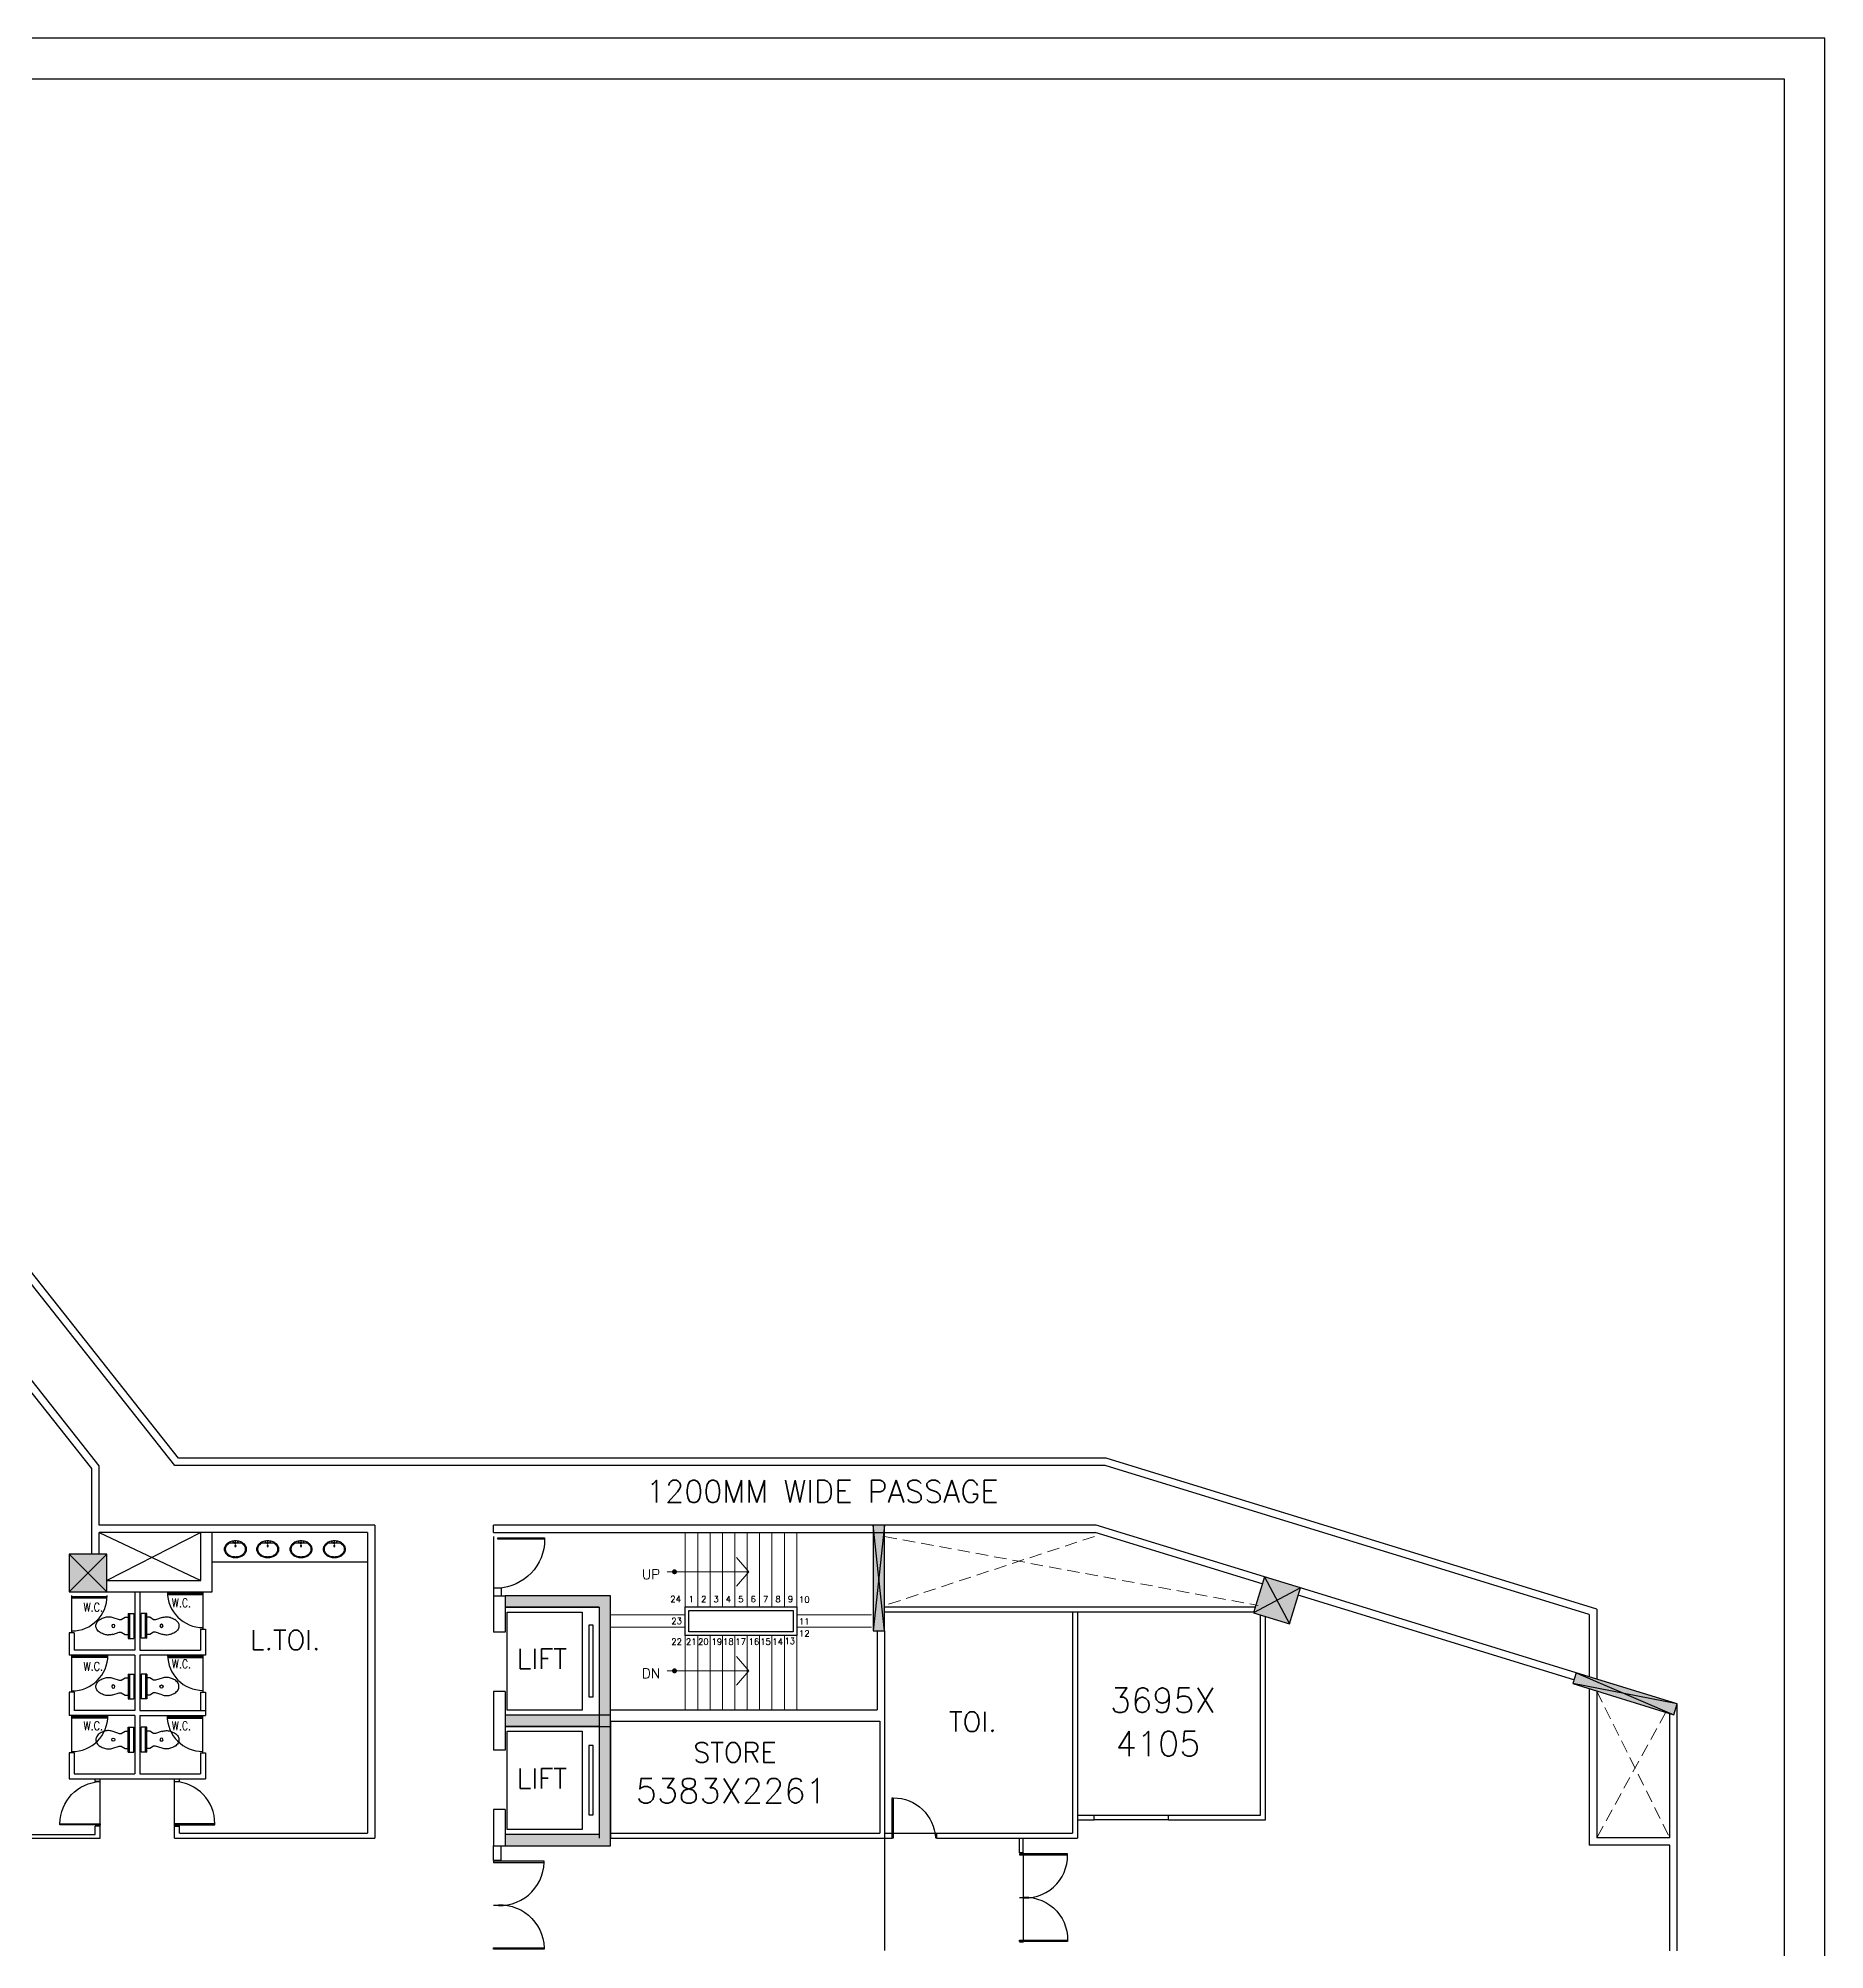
# Model space of a CAD drawing. Extents: x -14054 to 906348, y -36965 to 188562.
# Drawn here: x 623013 to 659080, y 101385 to 139976 of the extents above; entities that cross this region are included whole.
import ezdxf

# ---------------------------------------------------------------- set-up
doc = ezdxf.new("R2010")
doc.units = 0
doc.header["$LTSCALE"] = 1000
doc.header["$MEASUREMENT"] = 0
doc.linetypes.add('HIDDEN', pattern=[0.375, 0.25, -0.125])
doc.layers.get('0').update_dxf_attribs({"linetype": 'CONTINUOUS'})
for name, color, linetype in [('BOR', 5, 'CONTINUOUS'), ('COL', 5, 'CONTINUOUS'), ('DOOR', 6, 'CONTINUOUS'), ('FUR', 1, 'CONTINUOUS'), ('PLUMP', 7, 'CONTINUOUS'), ('SOLID', 252, 'CONTINUOUS')]:
    doc.layers.add(name, color=color, linetype=linetype)
for name, color, linetype, lineweight in [('HIDDEN', 7, 'HIDDEN', 15), ('STAIR', 4, 'CONTINUOUS', 15), ('TEXT', 3, 'CONTINUOUS', 15), ('WALL', 2, 'CONTINUOUS', 30), ('WIN', 6, 'CONTINUOUS', 9)]:
    doc.layers.add(name, color=color, linetype=linetype, lineweight=lineweight)
doc.styles.add('ROMAN', font='ROMANS')
doc.styles.add('ROMANS', font='ROMANS.shx', dxfattribs={"height": 350})

# ---------------------------------------------------------------- blocks, each defined once
blk = doc.blocks.new('ORISA')
for p, q in [((-129.6, -55), (-129.6, -75)), ((-125.1, -55), (-129.6, -55)), ((-126.1, -55), (-126.1, -75)), ((-125.1, -55), (-125.1, -75)), ((-122.6, -58), (-125.1, -58)), ((-119.5, -59.9), (-122.6, -58)), ((-117.9, -59.9), (-119.5, -59.9)), ((-112.7, -58.1), (-117.9, -59.9)), ((-125.1, -75), (-129.6, -75)), ((-122.6, -72), (-125.1, -72)), ((-119.5, -70), (-122.6, -72)), ((-117.9, -70), (-119.5, -70)), ((-112.7, -71.8), (-117.9, -70))]:
    blk.add_line(p, q)
blk.add_circle((-113.1, -65), 1.27)
for centre, radius, start, end in [((-109.3, -68.1), 10.5, 90.0145, 108.8498), ((-109.3, -68.1), 10.5, 71.1791, 90.0145), ((-109.4, -70.9), 13.2, 58.2306, 75.0518), ((-108.8, -68.9), 11.3, 36.0755, 55.3785), ((-109.3, -61.8), 10.5, 251.1791, 270.0145), ((-108.8, -64.3), 8.05, 266.239, 288.8498), ((-109.9, -58.4), 14, 285.2592, 302.3683), ((-108.8, -61), 11.3, 304.6504, 323.9534), ((-105, -65), 5.93, 0.0145, 26.7156), ((-105, -65), 5.93, 333.3133, 0.0145)]:
    blk.add_arc(centre, radius, start, end)
blk = doc.blocks.new('BASIN')
at = {"layer": 'FUR'}
for p, q in [((4.8, 0.1), (6.8, 0.4)), ((4.8, -0.3), (4.8, 0.1)), ((5.6, 6.3), (5.6, 0.2)), ((6.8, 0.4), (6.8, -0.6)), ((4.8, -0.3), (6.8, -0.6)), ((5.6, -0.4), (5.6, -6.5))]:
    blk.add_line(p, q, dxfattribs=at)
blk.add_lwpolyline([(-9.9, -0.1, -0.075445), (-9.2, 4.7, -0.085783), (-7.3, 8.4, -0.10607), (-4.2, 11.1, -0.126822), (-0.9, 11.9, -0.126822), (2.4, 11.1, -0.10607), (5.4, 8.4, -0.085783), (7.4, 4.7, -0.075445), (8.1, -0.1, -0.075445), (7.4, -4.8, -0.085783), (5.4, -8.6, -0.10607), (2.4, -11.2, -0.126822), (-0.9, -12.1, -0.126822), (-4.2, -11.2, -0.10607), (-7.3, -8.6, -0.085783), (-9.2, -4.8, -0.075445)], format="xyb", close=True, dxfattribs=at)
for points in [[(-8.9, -0.1, -0.075445), (-8.3, 4.4, -0.085783), (-6.5, 7.8, -0.10607), (-3.7, 10.2, -0.126822), (-0.9, 10.9, -0.126822), (1.9, 10.2, -0.10607), (4.6, 7.8, -0.038366), (5.6, 6.3, -0.075445)], [(5.6, -6.5, -0.038366), (4.6, -8, -0.10607), (1.9, -10.3, -0.126822), (-0.9, -11.1, -0.126822), (-3.7, -10.3, -0.10607), (-6.5, -8, -0.085783), (-8.3, -4.5, -0.075445), (-8.9, -0.1, -0.075445)]]:
    blk.add_lwpolyline(points, format="xyb", dxfattribs=at)
for centre, radius in [((2.7, -0.1), 0.65), ((6.9, 2.5), 0.399), ((6.9, 2.5), 0.332), ((6.9, -2.6), 0.399), ((6.9, -2.6), 0.348)]:
    blk.add_circle(centre, radius, dxfattribs=at)
blk = doc.blocks.new('*U46')
at = {"layer": 'SOLID'}
for points in [[(639870.34, 107824.66), (640100.34, 107824.66), (640100.34, 109959.66), (639870.34, 109959.66)], [(623640.34, 108609.15), (624400.34, 108609.15), (624400.34, 109369.15), (623640.34, 109369.15)], [(647545.38, 108187.34), (648271.76, 107963.79), (648495.31, 108690.17), (647768.93, 108913.72)], [(634567.34, 108529.66), (632437.34, 108529.66), (632437.34, 108299.66), (634337.34, 108299.66), (634337.34, 106122.16), (632437.34, 106122.16), (632437.34, 105892.16), (634567.34, 105892.16)], [(654059.79, 106977.65), (653992.14, 106757.83), (656032.69, 106129.83), (656100.34, 106349.66)], [(634567.34, 106122.16), (632437.34, 106122.16), (632437.34, 105892.16), (634337.34, 105892.16), (634337.34, 103714.66), (632437.34, 103714.66), (632437.34, 103484.66), (634567.34, 103484.66)]]:
    blk.add_hatch(color=256, dxfattribs=at).paths.add_polyline_path(points)
at = {"layer": 'BOR', "color": 2, "ltscale": 140}
for points in [[(551691.67, 139976.49), (551691.67, 60441.6), (659079.84, 60441.6), (659079.84, 139976.49)], [(658260.59, 61260.85), (552510.93, 61260.85), (552510.93, 139157.23), (658260.59, 139157.23)]]:
    blk.add_lwpolyline(points, close=True, dxfattribs=at)
at = {"layer": 'COL', "color": 7}
for p, q in [((640100.34, 107824.66), (639870.34, 109959.66)), ((640100.34, 109959.66), (639870.34, 107824.66)), ((624400.34, 109369.15), (623640.34, 108609.15)), ((623640.34, 109369.15), (624400.34, 108609.15)), ((647768.93, 108913.72), (648271.76, 107963.79)), ((648495.31, 108690.17), (647545.38, 108187.34)), ((654059.79, 106977.65), (656032.69, 106129.83)), ((656100.34, 106349.66), (653992.14, 106757.83))]:
    blk.add_line(p, q, dxfattribs=at)
at = {"layer": 'COL'}
for points in [[(639870.34, 107824.66), (640100.34, 107824.66), (640100.34, 109959.66), (639870.34, 109959.66)], [(623640.34, 108609.15), (624400.34, 108609.15), (624400.34, 109369.15), (623640.34, 109369.15)], [(647545.38, 108187.34), (648271.76, 107963.79), (648495.31, 108690.17), (647768.93, 108913.72)], [(634567.34, 108529.66), (632437.34, 108529.66), (632437.34, 108299.66), (634337.34, 108299.66), (634337.34, 106122.16), (632437.34, 106122.16), (632437.34, 105892.16), (634567.34, 105892.16)], [(654059.79, 106977.65), (653992.14, 106757.83), (656032.69, 106129.83), (656100.34, 106349.66)], [(634567.34, 106122.16), (632437.34, 106122.16), (632437.34, 105892.16), (634337.34, 105892.16), (634337.34, 103714.66), (632437.34, 103714.66), (632437.34, 103484.66), (634567.34, 103484.66)]]:
    blk.add_lwpolyline(points, close=True, dxfattribs=at)
at = {"layer": 'DOOR'}
for p, q in [((632207.34, 109729.66), (632207.34, 108684.66)), ((644333.49, 104104.66), (645833.49, 104104.66)), ((640250.34, 103738.22), (641150.34, 103738.22))]:
    blk.add_line(p, q, dxfattribs=at)
at = {"layer": 'DOOR', "linetype": 'Continuous'}
for p, q in [((623691.33, 107795.44), (623691.34, 108534.2)), ((624404.62, 108508.72), (623691.34, 108508.73)), ((624404.17, 108483.24), (623691.34, 108483.25)), ((625619.75, 108583.42), (626340.62, 108583.43)), ((625620.21, 108557.67), (626340.62, 108557.68)), ((626340.62, 107862.56), (626340.62, 108609.17)), ((623692.3, 106583.11), (623692.3, 107335.54)), ((624418.79, 107309.59), (623692.3, 107309.6)), ((625625.3, 107310.02), (626339.6, 107310.03)), ((626339.6, 106595.73), (626339.59, 107335.54)), ((624418.33, 107283.64), (623692.3, 107283.65)), ((625625.75, 107284.51), (626339.6, 107284.52)), ((623692.36, 105358.57), (623692.36, 106111.92)), ((624419.74, 106085.94), (623692.36, 106085.95)), ((624419.27, 106059.96), (623692.36, 106059.97)), ((625614.49, 106086.04), (626338.88, 106086.05)), ((625614.96, 106060.17), (626338.88, 106060.18)), ((626338.88, 105361.67), (626338.87, 106111.92)), ((624265.5, 103879.73), (624265.51, 104779.73)), ((625765.52, 103879.73), (625765.51, 104779.73))]:
    blk.add_line(p, q, dxfattribs=at)
at = {"layer": 'DOOR'}
for points in [[(633235.12, 109674.1), (632290.68, 109674.1), (632290.68, 109701.88), (633235.12, 109701.88), (633235.12, 109674.1, -0.40446567), (632290.68, 108684.66, -0.4142838)], [(623452.51, 103928.01), (624265.5, 103928.01), (624265.5, 103904.09), (623452.51, 103904.09), (623452.51, 103928.01, -0.40446567), (624265.5, 104779.73)], [(626578.51, 103928.01), (625765.52, 103928.01), (625765.52, 103904.09), (626578.51, 103904.09), (626578.51, 103928.01, 0.40446567), (625765.52, 104779.73)], [(640274.25, 104451.21), (640274.25, 103638.22), (640250.34, 103638.22), (640250.34, 104451.21), (640274.25, 104451.21, -0.40446567), (641125.98, 103638.22, -0.4142838)], [(632207.34, 102285.54, 0.44681268), (633225.8, 103149.02), (633225.8, 103171.16), (632207.34, 103171.16), (632207.34, 103149.02), (633225.8, 103149.02)], [(642825.34, 102439.1, 0.45980725), (643793.8, 103302.58), (643793.8, 103324.72), (642825.34, 103324.72), (642825.34, 103302.58), (643793.8, 103302.58)], [(632207.34, 102285.54, -0.44681268), (633225.8, 101422.07), (633225.8, 101399.93), (632207.34, 101399.93), (632207.34, 101422.07), (633225.8, 101422.07)], [(642825.34, 102439.1, -0.45980725), (643793.8, 101575.63), (643793.8, 101553.49), (642825.34, 101553.49), (642825.34, 101575.63), (643793.8, 101575.63)]]:
    blk.add_lwpolyline(points, format="xyb", dxfattribs=at)
at = {"layer": 'DOOR', "linetype": 'Continuous'}
for centre, radius, start, end in [((623691.34, 108534.2), 713.28, 269.999524, 359.999206), ((626340.62, 108609.17), 720.87, 180.000794, 270.000476), ((623692.3, 107335.54), 726.49, 269.999524, 359.999206), ((626339.59, 107335.54), 714.3, 180.000794, 270.000476), ((623692.36, 106111.92), 727.38, 269.999524, 359.999206), ((626338.87, 106111.92), 724.38, 180.000794, 270.000476)]:
    blk.add_arc(centre, radius, start, end, dxfattribs=at)
at = {"layer": 'HIDDEN'}
for p, q in [((640100.34, 109729.66), (647641.23, 108334.66)), ((644335.75, 109729.66), (640100.34, 108334.66)), ((654475.34, 106608.16), (655950.34, 103644.15)), ((655870.34, 106178.98), (654475.34, 103644.15))]:
    blk.add_line(p, q, dxfattribs=at)
at = {"layer": 'STAIR'}
for p, q in [((636075.84, 108309.66), (636075.84, 109809.66)), ((636325.84, 108309.66), (636325.84, 109809.66)), ((636575.84, 108309.66), (636575.84, 109809.66)), ((636825.84, 108309.66), (636825.84, 109809.66)), ((637075.84, 108309.66), (637075.84, 109809.66)), ((637325.84, 108309.66), (637325.84, 109809.66)), ((637575.84, 108309.66), (637575.84, 109809.66)), ((637825.84, 108309.66), (637825.84, 109809.66)), ((638075.84, 108309.66), (638075.84, 109809.66)), ((638325.84, 108309.66), (638325.84, 109809.66)), ((634567.34, 108144.66), (636075.84, 108144.66)), ((638325.84, 108144.66), (639834.34, 108144.66)), ((634567.34, 107894.66), (636075.84, 107894.66)), ((636075.84, 107729.66), (636075.84, 106229.66)), ((636325.84, 107729.66), (636325.84, 106229.66)), ((636575.84, 107729.66), (636575.84, 106229.66)), ((636825.84, 107729.66), (636825.84, 106229.66)), ((637075.84, 107729.66), (637075.84, 106229.66)), ((637325.84, 107729.66), (637325.84, 106229.66)), ((637575.84, 107729.66), (637575.84, 106229.66)), ((637825.84, 107729.66), (637825.84, 106229.66)), ((638075.84, 107729.66), (638075.84, 106229.66)), ((638325.84, 107894.66), (639834.34, 107894.66)), ((638325.84, 107729.66), (638325.84, 106229.66))]:
    blk.add_line(p, q, dxfattribs=at)
at = {"layer": 'STAIR', "linetype": 'Continuous'}
for p, q in [((637357.89, 109015.98), (635707.89, 109015.98)), ((637357.89, 107015.98), (635707.89, 107015.98))]:
    blk.add_line(p, q, dxfattribs=at)
for points in [[(637107.89, 108728.3), (637357.89, 109015.98), (637107.89, 109303.66)], [(637107.89, 106728.3), (637357.89, 107015.98), (637107.89, 107303.66)]]:
    blk.add_lwpolyline(points, dxfattribs=at)
at = {"layer": 'STAIR', "linetype": 'Continuous', "const_width": 50}
for points in [[(635832.89, 109015.98, 1), (635882.89, 109015.98, 1)], [(635832.89, 107015.98, 1), (635882.89, 107015.98, 1)]]:
    blk.add_lwpolyline(points, format="xyb", close=True, dxfattribs=at)
at = {"layer": 'WALL'}
for p, q in [((625772.45, 111159.66), (607967.53, 133674.15)), ((625845.06, 111309.66), (608040.14, 133824.15)), ((644550.82, 111159.66), (625772.45, 111159.66)), ((644573.38, 111309.66), (625845.06, 111309.66)), ((654325.34, 108151.47), (644550.82, 111159.66)), ((654475.34, 108262.25), (644573.38, 111309.66)), ((626296.04, 108839.15), (626296.04, 109809.66)), ((626526.04, 108609.15), (626526.04, 109809.66)), ((632207.34, 109809.66), (632207.34, 109959.66)), ((632207.34, 109809.66), (644347.78, 109809.66)), ((624400.34, 108839.15), (626296.04, 108839.15)), ((629657.34, 109209.66), (626526.04, 109209.66)), ((624400.34, 108609.15), (626526.04, 108609.15)), ((624965.51, 108609.15), (624965.51, 107435.58)), ((625065.51, 108609.15), (625065.51, 107435.58)), ((643895.34, 108184.66), (643895.34, 103738.22)), ((643995.34, 108184.66), (643995.34, 103638.22)), ((647690.34, 104104.66), (647690.34, 108142.73)), ((647790.34, 104004.66), (647790.34, 108111.95)), ((623640.34, 107783.79), (623640.34, 107335.56)), ((623740.35, 107783.79), (623740.35, 107435.56)), ((626290.65, 107858.76), (626290.65, 107435.56)), ((626390.66, 107858.76), (626390.66, 107335.6)), ((639950.34, 107824.66), (639950.34, 106229.66)), ((640100.34, 107824.66), (640100.34, 103738.22)), ((623640.36, 107435.55), (623640.36, 107335.54)), ((624965.51, 107335.58), (624965.51, 106211.95)), ((625065.51, 107335.56), (625065.51, 106211.91)), ((626390.66, 107435.55), (626390.66, 107335.54)), ((623640.36, 106586.13), (623640.36, 106186.91)), ((623740.37, 106586.13), (623740.37, 106211.92)), ((626290.65, 106586.13), (626290.65, 106211.92)), ((626390.66, 106586.13), (626390.66, 106186.91)), ((623640.36, 106211.93), (623640.36, 106111.92)), ((626390.66, 106211.93), (626390.66, 106111.92)), ((634337.34, 106229.66), (634337.34, 103634.66)), ((624965.51, 106111.93), (624965.51, 104938.31)), ((625065.51, 106111.93), (625065.51, 104938.31)), ((634567.34, 105999.66), (634567.34, 103634.66)), ((640000.34, 105999.66), (640000.34, 103738.22)), ((623640.36, 105361.51), (623640.36, 104838.31)), ((623740.37, 105361.51), (623740.37, 104938.3)), ((626290.65, 105361.92), (626290.65, 104938.27)), ((626390.66, 105361.93), (626390.66, 104838.27)), ((624165.51, 104779.73), (624165.51, 104838.29)), ((624265.51, 104779.73), (624165.51, 104779.73)), ((624265.51, 104779.73), (624265.51, 104838.29)), ((625765.51, 104779.73), (625765.51, 104838.29)), ((625765.51, 104779.73), (625865.51, 104779.73)), ((625865.51, 104779.73), (625865.51, 104838.29)), ((624165.51, 103713.22), (624165.51, 103879.73)), ((624265.51, 103879.73), (624165.51, 103879.73)), ((624265.51, 103638.22), (624265.51, 103879.73)), ((625765.51, 103638.22), (625765.51, 103879.73)), ((625765.51, 103879.73), (625865.51, 103879.73)), ((625865.51, 103738.22), (625865.51, 103879.73)), ((644333.49, 104004.66), (644333.49, 104104.66)), ((645833.49, 104004.66), (644333.49, 104004.66)), ((645833.49, 104004.66), (645833.49, 104104.66)), ((610875.34, 103638.22), (624265.51, 103638.22)), ((620095.34, 103713.22), (624165.51, 103713.22)), ((625765.51, 103638.22), (629807.34, 103638.22)), ((625865.51, 103738.22), (629657.34, 103738.22)), ((632207.34, 103484.66), (632207.34, 103484.66)), ((632207.34, 103185.54), (632207.34, 103484.66)), ((632357.34, 103185.54), (632357.34, 103484.66)), ((634567.34, 103738.22), (640000.34, 103738.22)), ((634567.34, 103638.22), (640250.34, 103638.22)), ((640100.34, 103738.22), (640250.34, 103738.22)), ((640100.34, 103738.22), (640100.34, 101369.15)), ((640250.34, 103738.22), (640250.34, 103638.22)), ((641150.34, 103738.22), (641150.34, 103638.22)), ((641150.34, 103738.22), (643895.34, 103738.22)), ((641150.34, 103638.22), (643995.34, 103638.22)), ((642825.34, 103339.1), (642825.34, 103638.22)), ((642900.34, 103339.1), (642900.34, 103638.22)), ((632357.34, 103185.54), (632207.34, 103185.54)), ((642900.34, 103339.1), (642825.34, 103339.1)), ((642900.34, 103339.1), (642900.34, 101539.1)), ((642900.34, 101539.1), (642825.34, 101539.1)), ((642900.34, 101539.1), (642825.34, 101539.1))]:
    blk.add_line(p, q, dxfattribs=at)
at = {"layer": 'WALL', "color": 2, "ltscale": 140}
for p, q in [((624246.01, 111155.29), (607386.62, 132474.15)), ((624096.01, 111103.15), (622663.83, 112914.15)), ((624246.01, 109959.66), (624246.01, 111155.29)), ((624096.01, 109959.66), (624096.01, 111103.15)), ((624096.01, 109369.15), (624096.01, 109959.66)), ((629807.34, 109959.66), (624246.01, 109959.66)), ((624246.01, 109369.15), (624246.01, 109809.66)), ((629657.34, 109809.66), (624246.01, 109809.66)), ((644370.34, 109959.66), (632207.34, 109959.66)), ((647724.81, 108770.35), (644347.78, 109809.66)), ((647768.93, 108913.72), (644370.34, 109959.66)), ((654015.67, 106834.29), (648451.18, 108546.8)), ((654059.79, 106977.65), (648495.31, 108690.17)), ((655950.34, 103644.15), (655950.34, 106155.18)), ((656100.34, 101366.15), (656100.34, 106349.66)), ((655950.34, 101366.15), (655950.34, 103494.15))]:
    blk.add_line(p, q, dxfattribs=at)
at = {"layer": 'WALL', "color": 7}
for p, q in [((624246.01, 109809.66), (626296.04, 108839.15)), ((626296.04, 109809.66), (624400.34, 108839.15))]:
    blk.add_line(p, q, dxfattribs=at)
at = {"layer": 'WALL', "linetype": 'Continuous'}
for p, q in [((629657.34, 109809.66), (629657.34, 103738.22)), ((629807.34, 109959.66), (629807.34, 103638.22)), ((632207.34, 108684.66), (632207.34, 107799.66)), ((632357.34, 108684.66), (632207.34, 108684.66)), ((632207.34, 108529.66), (632437.34, 108529.66)), ((632357.34, 108684.66), (632357.34, 108529.66)), ((632437.34, 108529.66), (632437.34, 107799.66)), ((634337.34, 108299.66), (632437.34, 108299.66)), ((634337.34, 108299.66), (634337.34, 106122.16)), ((640100.34, 108309.66), (647583.02, 108309.66)), ((640100.34, 108209.66), (647552.25, 108209.66)), ((654325.34, 108151.47), (654325.34, 106895.93)), ((654475.34, 108262.25), (654475.34, 106849.77)), ((623740.35, 107783.79), (623640.34, 107783.79)), ((626290.65, 107858.76), (626390.66, 107858.76)), ((632437.34, 107799.66), (632207.34, 107799.66)), ((624965.51, 107335.58), (623640.34, 107335.56)), ((624965.38, 107435.58), (623740.35, 107435.56)), ((626390.66, 107335.6), (625065.51, 107335.58)), ((625065.65, 107435.58), (626290.65, 107435.56)), ((623740.37, 106586.13), (623640.36, 106586.13)), ((626290.65, 106586.13), (626390.66, 106586.13)), ((632437.34, 106599.66), (632207.34, 106599.66)), ((632207.34, 106599.66), (632207.34, 105869.66)), ((632437.34, 106599.66), (632437.34, 105892.16)), ((654325.34, 106655.28), (654325.34, 103494.15)), ((654475.34, 106609.12), (654475.34, 103644.15)), ((624965.38, 106211.95), (623740.37, 106211.94)), ((625065.65, 106211.95), (626390.64, 106211.93)), ((625065.65, 106211.95), (626390.65, 106211.93)), ((625065.65, 106211.91), (626390.66, 106211.93)), ((634567.34, 106229.66), (639950.34, 106229.66)), ((624965.51, 106111.93), (623640.37, 106111.92)), ((625065.51, 106111.93), (626390.65, 106111.92)), ((632207.34, 106099.66), (632207.34, 105414.66)), ((632437.34, 106122.16), (632437.34, 105414.66)), ((634337.34, 106122.16), (632437.34, 106122.16)), ((634337.34, 105892.16), (632437.34, 105892.16)), ((634337.34, 105892.16), (634337.34, 103714.66)), ((634567.34, 105999.66), (640000.34, 105999.66)), ((623740.37, 105361.51), (623640.36, 105361.51)), ((626290.65, 105361.92), (626390.66, 105361.93)), ((632437.34, 105414.66), (632207.34, 105414.66)), ((623640.36, 104838.31), (626390.66, 104838.27)), ((623740.37, 104938.3), (624965.51, 104938.29)), ((625065.51, 104938.28), (626290.65, 104938.27)), ((632437.34, 104214.66), (632207.34, 104214.66)), ((632207.34, 104214.66), (632207.34, 103484.66)), ((632437.34, 104214.66), (632437.34, 103484.66)), ((643995.34, 104104.66), (644333.49, 104104.66)), ((643995.34, 104004.66), (644333.49, 104004.66)), ((645833.49, 104104.66), (647690.34, 104104.66)), ((645833.49, 104004.66), (647790.34, 104004.66)), ((629807.34, 103738.22), (629807.34, 103638.22)), ((632207.34, 103484.66), (632437.34, 103484.66)), ((634337.34, 103714.66), (632437.34, 103714.66)), ((655950.34, 103494.15), (654325.34, 103494.15)), ((655950.34, 103644.15), (654475.34, 103644.15))]:
    blk.add_line(p, q, dxfattribs=at)
for points in [[(632480.79, 108203.24), (633997.13, 108203.24), (633997.13, 106218.72), (632480.79, 106218.72)], [(636075.84, 107729.66), (636075.84, 108309.66), (638325.84, 108309.66), (638325.84, 107729.66)], [(636150.84, 107804.66), (636150.84, 108234.66), (638250.84, 108234.66), (638250.84, 107804.66)], [(634126.1, 106493.3), (634215.02, 106493.3), (634215.02, 107936.86), (634126.1, 107936.86)], [(632480.79, 105795.74), (633997.13, 105795.74), (633997.13, 103811.22), (632480.79, 103811.22)], [(634126.1, 104108.3), (634215.02, 104108.3), (634215.02, 105506.86), (634126.1, 105506.86)]]:
    blk.add_lwpolyline(points, close=True, dxfattribs=at)
at = {"layer": 'PLUMP', "linetype": 'Continuous', "yscale": 25.00000000006439, "zscale": 25.00000000006439}
for p, xscale in [((621701.24, 109546.96), -25.00000000006439), ((621701.26, 108323.31), -25.00000000006439), ((628329.76, 108323.31), 25.00000000006439)]:
    blk.add_blockref('ORISA', p, dxfattribs=dict(at, xscale=xscale))
at = {"layer": 'PLUMP', "linetype": 'Continuous', "yscale": 25.00000000006439, "zscale": 25.00000000006439, "rotation": 180}
for p, xscale in [((628329.77, 106298.51), -25.00000000006439), ((621701.26, 104000.54), 25.00000000006439), ((628329.76, 104000.54), -25.00000000006439)]:
    blk.add_blockref('ORISA', p, dxfattribs=dict(at, xscale=xscale))
at = {"layer": 'WIN', "linetype": 'Continuous', "xscale": -18.75000000004829, "yscale": 18.75000000004829, "zscale": 18.75000000004829, "rotation": 270}
for p in [(626995.73, 109487.44), (627648.04, 109487.44), (628320.05, 109487.44), (628992.29, 109487.44)]:
    blk.add_blockref('BASIN', p, dxfattribs=at)
at = {"layer": 'TEXT', "color": 3, "ltscale": 140, "style": 'ROMAN'}
for s, height, p in [('1200MM WIDE PASSAGE', 450, (635282.51, 110412.14)), ('UP', 200, (635200.17, 108864.97)), ('24', 125, (635772.69, 108402.18)), ('1', 125, (636144.69, 108401.18)), ('2', 125, (636394.69, 108401.18)), ('3', 125, (636644.69, 108401.18)), ('4', 125, (636894.69, 108401.18)), ('5', 125, (637144.69, 108401.18)), ('6', 125, (637394.69, 108401.18)), ('7', 125, (637644.69, 108401.18)), ('8', 125, (637894.69, 108401.18)), ('9', 125, (638144.69, 108401.18)), ('10', 125, (638372.69, 108392.18)), ('23', 125, (635794.19, 107959.68)), ('11', 125, (638372.69, 107949.18)), ('L.TOI.', 400, (627289.11, 107437.05)), ('13', 125, (638077.69, 107555.68)), ('12', 125, (638372.69, 107707.68)), ('LIFT', 400, (632675.37, 107058.06)), ('22', 125, (635794.19, 107541.18)), ('21', 125, (636088.69, 107541.18)), ('20', 125, (636334.19, 107541.18)), ('19', 125, (636605.19, 107541.18)), ('18', 125, (636838.69, 107541.18)), ('17', 125, (637084.19, 107541.18)), ('16', 125, (637355.19, 107541.18)), ('15', 125, (637588.69, 107541.18)), ('14', 125, (637834.19, 107541.18)), ('DN', 200, (635200.17, 106864.97)), ('3695X', 500, (644647.32, 106171.91)), ('TOI.', 400, (641401.44, 105788.42)), ('4105', 500, (644761.54, 105295.15)), ('STORE', 400, (636237.83, 105168.17)), ('LIFT', 400, (632675.37, 104641.67)), ('5383X2261', 500, (635075.82, 104344.41))]:
    blk.add_text(s, height=height, dxfattribs=at).set_placement(p)
at = {"layer": 'TEXT', "style": 'ROMANS', "width": 0.8}
for p in [(625709.4, 108300.38), (623928.27, 108213.3), (623928.29, 107018.64), (625709.4, 107066.64), (623928.29, 105819.71), (625709.4, 105819.71)]:
    blk.add_text('W.C.', height=175, dxfattribs=at).set_placement(p)

msp = doc.modelspace()

# ---------------------------------------------------------------- block references
at = {"layer": 'TEXT'}
msp.add_blockref('*U46', (0, 0), dxfattribs=at)

doc.saveas('drawing.dxf')
